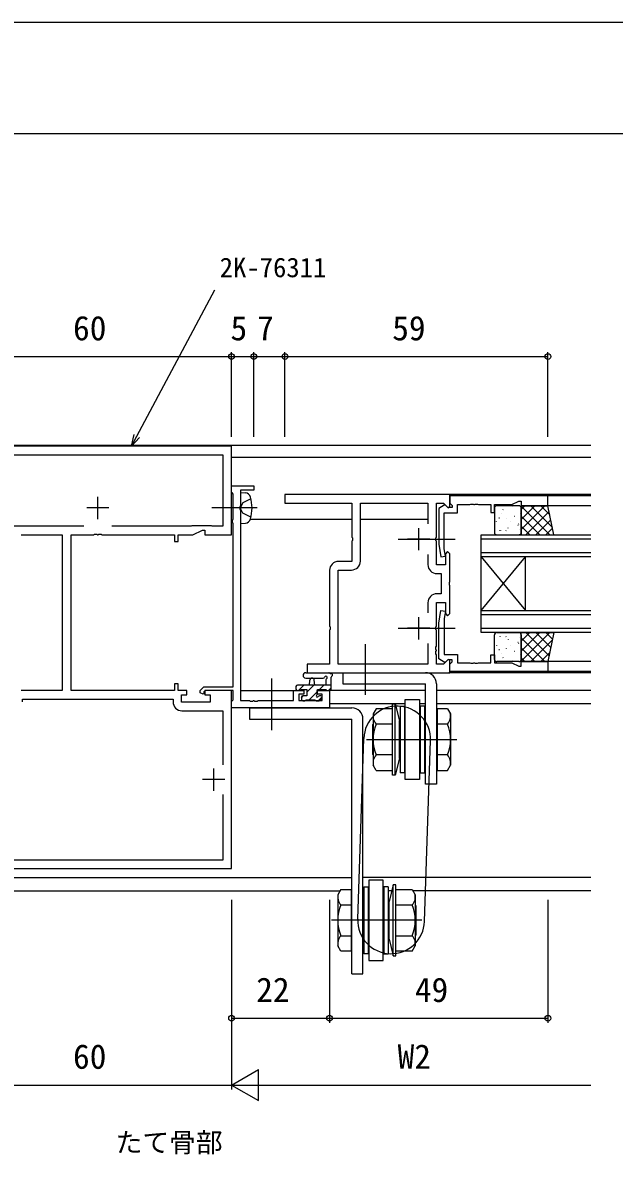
# Model space of a CAD drawing. Units: millimetres, scale not verified. Extents: x -437 to 438, y -344 to 341.
# Drawn here: x 75.4 to 208.2, y 52.1 to 306.3 of the extents above; entities that cross this region are included whole.
import ezdxf
from ezdxf.enums import TextEntityAlignment as Align

# ---------------------------------------------------------------- set-up
doc = ezdxf.new("R2010")
doc.units = ezdxf.units.MM
doc.header["$LTSCALE"] = 2
for name, color, linetype in [('0-1_USER1', 3, 'Continuous'), ('0-2_YKK_11', 7, 'Continuous'), ('0-3_YKK_12', 2, 'Continuous'), ('0-4_YKK_13', 4, 'Continuous'), ('0-6_YKK_D', 6, 'Continuous'), ('0-7_YKK_ZWAK', 7, 'Continuous')]:
    doc.layers.add(name, color=color, linetype=linetype)
doc.styles.add('ＭＳ ゴシック', font='')
doc.styles.get('ＭＳ ゴシック').set_extended_font_data('MS Gothic')

msp = doc.modelspace()

# ---------------------------------------------------------------- linework, layer by layer
at = {"layer": '0-2_YKK_11'}
for p, q in [((92.3, 194.8), (92.3, 199.8)), ((94.8, 197.3), (89.8, 197.3)), ((164.3, 187.8), (164.3, 192.8)), ((166.8, 190.3), (161.8, 190.3)), ((166.37, 186.838), (166.37, 184.57)), ((166.37, 176.03), (166.37, 173.762)), ((166.8, 170.3), (161.8, 170.3)), ((164.3, 167.8), (164.3, 172.8)), ((118.3, 133.8), (118.3, 138.8)), ((120.8, 136.3), (115.8, 136.3))]:
    msp.add_line(p, q, dxfattribs=at)
for points in [[(122.3, 211.2), (62.3, 211.2)], [(109.5, 157.8), (109.5, 156.3), (86.3, 156.3), (86.3, 191.3), (91.342, 191.3), (91.525, 191.42), (92.075, 191.42), (92.258, 191.3), (92.342, 191.3), (92.525, 191.42), (93.075, 191.42), (93.258, 191.3), (109.5, 191.3), (109.5, 189.8), (110.3, 189.8), (110.3, 191.3), (113.655, 191.3), (115.8, 192.3), (116.3, 192.3), (116.3, 191.3), (122.3, 191.3), (122.3, 211.2)], [(89.134, 193.23), (71.372, 193.23), (71.222, 193.3), (66.8, 193.3), (66.65, 193.23), (64.23, 193.23), (64.23, 209.27), (120.37, 209.27), (120.37, 193.23), (117.95, 193.23), (117.8, 193.3), (113.378, 193.3), (113.228, 193.23), (95.466, 193.23)], [(122.585, 194.664), (122.67, 194.827), (122.67, 200.401), (122.485, 200.601), (122.3, 200.8), (122.3, 202.3), (127.3, 202.3), (127.3, 201.3), (124.3, 201.3), (124.3, 197.758), (124.18, 197.575), (124.18, 197.025), (124.3, 196.842)], [(171.3, 200.3), (134.3, 200.3), (134.3, 198.37), (149.3, 198.37), (149.3, 190.758), (149.42, 190.575), (149.42, 190.025), (149.3, 189.842), (149.3, 185.3), (146.3, 185.3)], [(151.23, 185.37), (151.23, 198.37), (166.37, 198.37), (166.37, 193.762)], [(168.3, 189.842), (168.18, 190.025), (168.18, 190.575), (168.3, 190.758), (168.3, 198.37), (169.906, 198.37), (170.93, 197.346), (171.3, 197.5), (171.3, 200.3)], [(124.3, 196.842), (124.3, 154.03), (126.342, 154.03), (126.525, 153.91), (127.075, 153.91), (127.258, 154.03), (127.342, 154.03), (127.525, 153.91), (128.075, 153.91), (128.258, 154.03), (136.2, 154.03), (136.2, 156.3), (138.5, 156.3), (138.5, 155.5), (137.4, 155.5), (137.4, 154.03), (142.67, 154.03), (142.67, 155.5), (141.5, 155.5), (141.5, 156.3), (144.3, 156.3), (144.3, 152.4), (122.3, 152.4), (122.3, 153.83), (122.485, 154.029), (122.67, 154.229), (122.67, 156.3), (116.4, 156.3), (116.1, 156), (116.1, 155.59), (115.915, 155.472), (115.3, 155.759), (115.3, 156.331), (116.069, 157.1), (122.67, 157.1), (122.67, 193.773), (122.585, 193.936), (122.5, 194.1), (122.5, 194.5), (122.585, 194.664)], [(75.1, 191.3), (84.3, 191.3), (84.3, 156.3), (75.1, 156.3)], [(144.3, 183.3), (144.3, 170.758), (144.42, 170.575), (144.42, 170.025), (144.3, 169.842), (144.3, 162.23), (139.3, 162.23), (139.3, 160.3), (171.3, 160.3), (171.3, 163.1), (170.93, 163.254), (169.906, 162.23), (168.3, 162.23), (168.3, 164.342), (168.18, 164.525), (168.18, 165.075), (168.3, 165.258), (168.3, 165.342), (168.18, 165.525), (168.18, 166.075), (168.3, 166.258), (168.3, 169.842), (168.18, 170.025), (168.18, 170.575), (168.3, 170.758), (168.3, 176.1), (170.3, 176.1), (170.3, 173.6), (170.8, 173.1), (171.3, 173.6), (171.3, 179.842), (171.18, 180.025), (171.18, 180.575), (171.3, 180.758), (171.3, 187), (170.8, 187.5), (170.3, 187), (170.3, 184.5), (168.3, 184.5), (168.3, 189.842)], [(166.37, 166.838), (166.37, 162.23), (146.23, 162.23), (146.23, 183.37), (149.23, 183.37)], [(168.37, 182.57), (169.37, 182.57), (169.37, 178.03), (168.37, 178.03)], [(62.3, 116.3), (122.3, 116.3), (122.3, 156.3), (116.3, 156.3), (116.3, 155.3), (117.5, 155.3), (117.5, 153.7), (111.1, 153.7), (111.1, 155.3), (112.3, 155.3), (112.3, 156.3), (110.3, 156.3), (110.3, 157.8), (109.5, 157.8)], [(75.43, 153.77), (75.43, 154.37), (109.17, 154.37), (109.17, 153.77)], [(111.17, 151.77), (120.37, 151.77), (120.37, 139.65)], [(120.37, 132.95), (120.37, 118.23), (64.23, 118.23), (64.23, 132.95)]]:
    msp.add_lwpolyline(points, dxfattribs=at)
for points in [[(193.3, 200.002), (171.3, 200.002), (171.3, 198.372), (171.6, 198.072), (171.8, 197.872), (171.8, 197.402), (170.85, 197.402), (170.35, 197.902), (170.012, 197.902), (168.8, 197.202), (168.8, 189.194), (169.308, 186.315), (170.292, 186.488), (170, 188.147), (170, 196.202), (173, 196.202), (173, 198.072), (175.792, 198.072), (175.975, 198.192), (176.525, 198.192), (176.708, 198.072), (176.792, 198.072), (176.975, 198.192), (177.525, 198.192), (177.708, 198.072), (180.5, 198.072), (180.5, 196.302), (181.3, 196.302), (181.3, 198.072), (185.235, 198.072), (186.8, 198.802), (187.3, 198.802), (187.3, 197.802), (193.3, 197.802)], [(193.3, 160.602), (171.3, 160.602), (171.3, 162.232), (171.6, 162.532), (171.8, 162.732), (171.8, 163.202), (170.85, 163.202), (170.35, 162.702), (170.012, 162.702), (168.8, 163.402), (168.8, 171.41), (169.308, 174.289), (170.292, 174.115), (170, 172.457), (170, 164.402), (173, 164.402), (173, 162.532), (175.792, 162.532), (175.975, 162.412), (176.525, 162.412), (176.708, 162.532), (176.792, 162.532), (176.975, 162.412), (177.525, 162.412), (177.708, 162.532), (180.5, 162.532), (180.5, 164.302), (181.3, 164.302), (181.3, 162.532), (185.235, 162.532), (186.8, 161.802), (187.3, 161.802), (187.3, 162.802), (193.3, 162.802)]]:
    msp.add_lwpolyline(points, close=True, dxfattribs=at)
for centre, start, end in [((146.3, 183.3), 90.00004, 180.00002), ((149.23, 185.37), 270.00002, 360), ((168.37, 184.57), 180.00002, 270), ((168.37, 176.03), 90.00004, 180.00002), ((111.17, 153.77), 180.00002, 270)]:
    msp.add_arc(centre, 2, start, end, dxfattribs=at)
at = {"layer": '0-3_YKK_12'}
for p, q in [((202.933, 211.3), (-18.333, 211.3)), ((122.3, 208.7), (202.933, 208.7)), ((202.918, 200.298), (171.1, 200.298)), ((202.933, 200), (193, 200)), ((202.933, 197.8), (193.34, 197.8)), ((126.545, 194.8), (149.3, 194.8)), ((151.23, 194.8), (166.37, 194.8)), ((202.933, 190.3), (178.303, 190.3)), ((178.303, 187.3), (202.933, 187.3)), ((178.303, 174.3), (178.303, 186.3)), ((178.303, 174.3), (188.303, 186.3)), ((178.303, 186.3), (188.303, 174.3)), ((188.303, 174.3), (188.303, 186.3)), ((202.933, 173.3), (178.303, 173.3)), ((178.303, 170.3), (202.933, 170.3)), ((202.933, 162.8), (193.3, 162.8)), ((202.918, 160.298), (171.1, 160.3)), ((202.933, 160.6), (193, 160.6)), ((124.3, 156.299), (137.07, 156.3)), ((165.8, 156.3), (144.37, 156.3)), ((202.933, 156.3), (168.3, 156.3)), ((161.28, 153.3), (144.3, 153.3)), ((165.8, 153.3), (164.48, 153.3)), ((202.933, 153.3), (168.3, 153.3)), ((35.3, 114.3), (149.3, 114.3)), ((202.933, 114.3), (151.8, 114.3)), ((37.969, 111.3), (146.631, 111.3)), ((158.208, 111.3), (157.48, 111.3)), ((202.933, 111.3), (163.049, 111.3))]:
    msp.add_line(p, q, dxfattribs=at)
for points in [[(202.933, 186.3), (178.303, 186.3), (178.303, 191.3), (202.933, 191.3)], [(202.933, 169.3), (178.303, 169.3), (178.303, 174.3), (202.933, 174.3)]]:
    msp.add_lwpolyline(points, dxfattribs=at)
at = {"layer": '0-4_YKK_13'}
for p, q in [((124.3, 200.8), (125.419, 200.702)), ((124.3, 200.8), (124.3, 193.8)), ((128.053, 197.3), (117.87, 197.3)), ((181.301, 197.3), (181.301, 191.8)), ((181.32, 196.29), (181.344, 196.333)), ((186.801, 197.8), (181.801, 197.8)), ((182.896, 195.965), (182.904, 195.972)), ((183.21, 196.881), (183.234, 196.925)), ((185.402, 197.524), (185.426, 197.568)), ((187.084, 196.121), (187.091, 196.128)), ((192.635, 197.8), (187.301, 192.466)), ((190.39, 197.8), (187.301, 194.711)), ((188.145, 197.8), (187.301, 196.956)), ((193.702, 191.3), (187.301, 197.702)), ((187.301, 191.8), (187.301, 197.3)), ((193.57, 196.49), (188.38, 191.3)), ((194.301, 192.947), (189.447, 197.8)), ((193.718, 195.775), (191.693, 197.8)), ((124.3, 193.8), (125.419, 193.898)), ((181.753, 194.213), (181.777, 194.257)), ((182.319, 195.054), (182.408, 195.101)), ((183.944, 194.856), (183.968, 194.9)), ((184.916, 194.179), (184.924, 194.186)), ((185.834, 195.447), (185.858, 195.491)), ((186.568, 193.423), (186.592, 193.466)), ((186.695, 193.672), (186.784, 193.718)), ((191.457, 191.3), (187.301, 195.457)), ((189.212, 191.3), (187.301, 193.212)), ((193.954, 194.629), (190.625, 191.3)), ((181.801, 191.3), (186.801, 191.3)), ((182.487, 192.188), (182.511, 192.232)), ((182.711, 192.204), (182.719, 192.211)), ((183.844, 192.165), (183.932, 192.212)), ((184.377, 192.78), (184.401, 192.823)), ((186.899, 192.36), (186.906, 192.367)), ((187.001, 191.346), (187.025, 191.39)), ((194.338, 192.767), (192.87, 191.3)), ((159.7, 190.3), (172.5, 190.3)), ((159.7, 170.3), (172.5, 170.3)), ((181.301, 163.3), (181.301, 168.8)), ((181.801, 169.3), (186.801, 169.3)), ((182.487, 168.412), (182.511, 168.368)), ((182.711, 168.396), (182.719, 168.389)), ((183.844, 168.435), (183.932, 168.388)), ((184.377, 167.821), (184.401, 167.777)), ((186.899, 168.24), (186.906, 168.233)), ((187.001, 169.254), (187.025, 169.21)), ((193.702, 169.3), (187.301, 162.898)), ((191.457, 169.3), (187.301, 165.143)), ((189.212, 169.3), (187.301, 167.388)), ((187.301, 168.8), (187.301, 163.3)), ((192.635, 162.8), (187.301, 168.134)), ((193.57, 164.11), (188.38, 169.3)), ((193.954, 165.971), (190.625, 169.3)), ((194.338, 167.833), (192.87, 169.3)), ((152.3, 166.73), (152.3, 155.3)), ((181.753, 166.387), (181.777, 166.343)), ((182.319, 165.546), (182.408, 165.499)), ((183.944, 165.744), (183.968, 165.7)), ((184.916, 166.421), (184.924, 166.414)), ((186.568, 167.177), (186.592, 167.134)), ((186.695, 166.928), (186.784, 166.882)), ((190.39, 162.8), (187.301, 165.889)), ((194.301, 167.653), (189.447, 162.8)), ((181.32, 164.311), (181.344, 164.267)), ((186.801, 162.8), (181.801, 162.8)), ((182.896, 164.635), (182.904, 164.628)), ((183.21, 163.719), (183.234, 163.675)), ((185.402, 163.076), (185.426, 163.032)), ((185.834, 165.153), (185.858, 165.109)), ((187.084, 164.479), (187.091, 164.472)), ((188.145, 162.8), (187.301, 163.644)), ((193.718, 164.825), (191.693, 162.8)), ((138.942, 160.3), (144.104, 160.3)), ((147.3, 160.3), (147.3, 157.8)), ((147.3, 160.3), (165.8, 160.3)), ((131.3, 159.03), (131.3, 147.4)), ((138.942, 159.1), (142.903, 159.097)), ((139.77, 157.5), (139.872, 158.644)), ((140.97, 157.5), (140.868, 158.644)), ((143.47, 158.68), (143.47, 157.5)), ((144.67, 156.6), (144.67, 159.28)), ((147.3, 157.8), (165.8, 157.8)), ((165.8, 135.3), (165.8, 157.8)), ((136.77, 157.2), (136.77, 156.6)), ((144.67, 157.5), (137.07, 157.5)), ((137.07, 156.3), (137.67, 156.3)), ((137.327, 156.3), (138.527, 157.5)), ((137.97, 154.698), (138.372, 155.1)), ((139.17, 155.898), (140.772, 157.5)), ((139.717, 154.2), (141.57, 156.053)), ((142.017, 156.5), (143.017, 157.5)), ((142.37, 155.1), (142.031, 155.1)), ((143.77, 156.3), (144.37, 156.3)), ((144.062, 156.3), (144.67, 156.908)), ((137.97, 154.8), (137.97, 154.3)), ((138.27, 154), (138.77, 154)), ((138.97, 154.2), (141.07, 154.2)), ((141.27, 154), (141.87, 154)), ((141.762, 154), (142.655, 154.893)), ((142.082, 154.088), (142.582, 154.588)), ((158.46, 137.3), (158.46, 153.3)), ((158.46, 153.3), (159.06, 153.3)), ((160.12, 152.8), (160.12, 137.8)), ((160.12, 152.8), (161.12, 152.8)), ((161.12, 152.8), (161.12, 137.8)), ((161.28, 136.3), (161.28, 154.3)), ((161.28, 154.3), (164.48, 154.3)), ((164.48, 154.3), (164.48, 136.3)), ((164.64, 152.8), (164.64, 137.8)), ((165.64, 152.8), (164.64, 152.8)), ((165.64, 152.8), (165.64, 137.8)), ((126.3, 152.4), (149.3, 152.4)), ((126.3, 152.4), (126.3, 149.9)), ((154.06, 151.05), (154.06, 139.55)), ((168.46, 152.228), (168.46, 138.372)), ((170.78, 152.228), (168.46, 152.228)), ((170.78, 152.228), (171.46, 151.05)), ((171.46, 151.05), (171.46, 139.55)), ((126.3, 149.9), (149.3, 149.9)), ((149.3, 92.7), (149.3, 149.9)), ((151.8, 92.7), (151.8, 149.9)), ((153.96, 148.624), (154.06, 148.724)), ((153.96, 148.624), (153.96, 141.977)), ((158.46, 148.764), (154.74, 148.764)), ((159.96, 141.1), (159.96, 149.5)), ((170.78, 148.764), (168.46, 148.764)), ((150.624, 104.951), (151.984, 145.551)), ((152.56, 145.3), (172.86, 145.3)), ((165.616, 104.449), (166.976, 145.049)), ((153.96, 141.977), (154.06, 141.877)), ((158.46, 141.836), (154.74, 141.836)), ((170.78, 141.836), (168.46, 141.836)), ((154.74, 138.372), (154.06, 139.55)), ((154.74, 138.372), (158.46, 138.372)), ((161.12, 137.8), (160.12, 137.8)), ((164.64, 137.8), (165.64, 137.8)), ((168.46, 138.372), (170.78, 138.372)), ((170.78, 138.372), (171.46, 139.55)), ((164.48, 136.3), (161.28, 136.3)), ((151.96, 112.2), (151.96, 97.2)), ((151.96, 112.2), (152.96, 112.2)), ((152.96, 112.2), (152.96, 97.2)), ((153.12, 113.7), (153.12, 95.7)), ((156.32, 113.7), (153.12, 113.7)), ((156.32, 95.7), (156.32, 113.7)), ((156.48, 112.2), (156.48, 97.2)), ((157.48, 112.2), (156.48, 112.2)), ((157.48, 112.2), (157.48, 97.2)), ((159.14, 112.7), (158.54, 112.7)), ((159.14, 96.7), (159.14, 112.7)), ((146.82, 111.628), (146.14, 110.45)), ((146.14, 110.45), (146.14, 98.95)), ((146.82, 111.628), (149.14, 111.628)), ((149.14, 111.628), (149.14, 97.772)), ((163.54, 110.45), (163.54, 98.95)), ((146.82, 108.164), (149.14, 108.164)), ((157.64, 100.5), (157.64, 108.9)), ((159.14, 108.164), (162.86, 108.164)), ((163.64, 108.023), (163.54, 108.123)), ((163.64, 108.023), (163.64, 101.376)), ((165.04, 104.7), (144.74, 104.7)), ((146.82, 101.236), (149.14, 101.236)), ((159.14, 101.236), (162.86, 101.236)), ((163.64, 101.376), (163.54, 101.276)), ((146.82, 97.772), (146.14, 98.95)), ((149.14, 97.772), (146.82, 97.772)), ((152.96, 97.2), (151.96, 97.2)), ((156.48, 97.2), (157.48, 97.2)), ((162.86, 97.772), (159.14, 97.772)), ((162.86, 97.772), (163.54, 98.95)), ((153.12, 95.7), (156.32, 95.7)), ((149.3, 92.7), (151.8, 92.7))]:
    msp.add_line(p, q, dxfattribs=at)
for points in [[(126.663, 199.35), (124.848, 198.445), (124.239, 197.3)], [(126.663, 195.25), (124.848, 196.155), (124.239, 197.3)], [(168.3, 157.8), (168.3, 135.3), (165.8, 135.3)], [(137.87, 156.5), (139.17, 156.5), (139.17, 155.1), (138.27, 155.1)], [(141.57, 155.561), (141.57, 156.5), (143.57, 156.5)], [(159.06, 137.3), (159.06, 153.3), (159.96, 149.5)], [(158.46, 152.228), (154.74, 152.228), (154.06, 151.05)], [(159.96, 141.1), (159.06, 137.3), (158.46, 137.3)], [(158.54, 96.7), (158.54, 112.7), (157.64, 108.9)], [(159.14, 111.628), (162.86, 111.628), (163.54, 110.45)], [(157.64, 100.5), (158.54, 96.7), (159.14, 96.7)]]:
    msp.add_lwpolyline(points, dxfattribs=at)
for points in [[(194.64, 191.3), (193.301, 197.8), (187.301, 197.8), (187.301, 191.3)], [(194.64, 169.3), (193.301, 162.8), (187.301, 162.8), (187.301, 169.3)]]:
    msp.add_lwpolyline(points, close=True, dxfattribs=at)
for centre, radius, start, end in [((125.306, 199.407), 1.3, 15.88085, 85), ((117.9, 197.3), 9, 344.11915, 15.88085), ((181.801, 197.3), 0.5, 90, 180), ((186.801, 197.3), 0.5, 0, 90), ((125.306, 195.193), 1.3, 275, 344.11915), ((181.801, 191.8), 0.5, 180, 270), ((186.801, 191.8), 0.5, 270, 0), ((181.801, 168.8), 0.5, 90, 180), ((186.801, 168.8), 0.5, 0, 90), ((181.801, 163.3), 0.5, 180, 270), ((186.801, 163.3), 0.5, 270, 0), ((138.942, 159.7), 0.6, 89.95977, 269.95977), ((144.104, 160), 0.3, 40.52878, 90), ((144.56, 160.39), 0.3, 220.52878, 280.52878), ((165.8, 157.8), 2.5, 0, 90), ((140.37, 158.6), 0.5, 5.09207, 174.90793), ((142.903, 159.397), 0.3, 269.95977, 340.81024), ((143.47, 159.2), 0.3, 300, 160.81024), ((143.77, 158.68), 0.3, 120, 180), ((144.67, 159.8), 0.3, 300, 100.52878), ((144.97, 159.28), 0.3, 120, 180), ((137.07, 157.2), 0.3, 90, 180), ((137.07, 156.6), 0.3, 180, 270), ((137.67, 156.5), 0.2, 270, 0), ((138.27, 154.8), 0.3, 90, 180), ((141.57, 155.1), 0.25, 123.05573, 326.94427), ((141.27, 155.561), 0.3, 303.05573, 0), ((142.031, 154.8), 0.3, 90, 146.94427), ((142.37, 154.8), 0.3, 315, 90), ((143.77, 156.5), 0.2, 180, 270), ((144.37, 156.6), 0.3, 270, 0), ((138.27, 154.3), 0.3, 180, 270), ((138.77, 154.2), 0.2, 270, 0), ((141.27, 154.2), 0.2, 180, 270), ((141.87, 154.3), 0.3, 270, 315), ((159.48, 145.3), 7.5, 358.0817, 178.0817), ((149.3, 149.9), 2.5, 0, 90), ((156.605, 150.496), 2.545, 162.88329, 222.88329), ((168.915, 150.496), 2.545, 317.11671, 17.11671), ((163.22, 145.3), 9.161, 157.78069, 202.21931), ((162.299, 145.3), 9.161, 337.78069, 22.21931), ((156.605, 140.104), 2.545, 137.11671, 197.11671), ((168.915, 140.104), 2.545, 342.88329, 42.88329), ((148.685, 109.896), 2.545, 162.88329, 222.88329), ((160.995, 109.896), 2.545, 317.11671, 17.11671), ((155.301, 104.7), 9.161, 157.78069, 202.21931), ((154.379, 104.7), 9.161, 337.78069, 22.21931), ((158.12, 104.7), 7.5, 178.0817, 358.0817), ((148.685, 99.504), 2.545, 137.11671, 197.11671), ((160.995, 99.504), 2.545, 342.88329, 42.88329)]:
    msp.add_arc(centre, radius, start, end, dxfattribs=at)
at = {"layer": '0-6_YKK_D'}
for p, q in [((62.3, 231.3), (122.3, 231.3)), ((122.3, 213.3), (122.3, 232.3)), ((122.3, 213.3), (122.3, 232.3)), ((122.3, 231.3), (127.3, 231.3)), ((127.3, 213.3), (127.3, 232.3)), ((127.3, 213.3), (127.3, 232.3)), ((127.3, 231.3), (134.3, 231.3)), ((134.3, 213.3), (134.3, 232.3)), ((134.3, 213.3), (134.3, 232.3)), ((134.3, 231.3), (193.3, 231.3)), ((193.3, 213.3), (193.3, 232.3)), ((122.3, 109.3), (122.3, 81.7)), ((122.3, 109.3), (122.3, 66.7)), ((144.3, 109.3), (144.3, 81.7)), ((144.3, 109.3), (144.3, 81.7)), ((193.3, 109.3), (193.3, 81.7)), ((122.3, 82.7), (144.3, 82.7)), ((144.3, 82.7), (193.3, 82.7)), ((122.3, 67.7), (128.362, 71.2)), ((128.362, 64.2), (128.362, 71.2)), ((62.3, 67.7), (122.3, 67.7)), ((122.3, 67.7), (128.362, 64.2)), ((122.3, 67.7), (134.424, 67.7)), ((129.3, 67.7), (202.933, 67.7))]:
    msp.add_line(p, q, dxfattribs=at)
for points in [[(99.856, 211.2), (101.056, 213.45), (118.59, 246.3)], [(101.659, 213.128), (99.856, 211.2), (100.454, 213.771)]]:
    msp.add_lwpolyline(points, dxfattribs=at)
for centre in [(122.3, 231.3), (122.3, 231.3), (127.3, 231.3), (127.3, 231.3), (134.3, 231.3), (134.3, 231.3), (193.3, 231.3), (122.3, 82.7), (144.3, 82.7), (144.3, 82.7), (193.3, 82.7)]:
    msp.add_circle(centre, 0.637, dxfattribs=at)
at = {"layer": '0-7_YKK_ZWAK'}
for p, q in [((438.3, 306.3), (-436.7, 306.3)), ((438.3, 281.3), (-436.7, 281.3))]:
    msp.add_line(p, q, dxfattribs=at)

# ---------------------------------------------------------------- texts
at = {"layer": '0-1_USER1', "style": 'ＭＳ ゴシック'}
msp.add_text('たて骨部', height=4.399, dxfattribs=at).set_placement((96.3, 51.3), align=Align.BOTTOM_LEFT)
at = {"layer": '0-6_YKK_D', "style": 'ＭＳ ゴシック'}
for s, height, p in [('2K-76311', 4.399, (119.646, 247.8)), ('60', 5.499, (86.739, 233.3)), ('5', 5.499, (122.073, 233.3)), ('7', 5.499, (128.051, 233.3)), ('59', 5.499, (158.367, 233.3)), ('22', 5.499, (127.845, 84.7)), ('49', 5.499, (163.452, 84.7)), ('60', 5.499, (86.739, 69.7)), ('W2', 5.499, (159.575, 69.7))]:
    msp.add_text(s, height=height, dxfattribs=at).set_placement(p, align=Align.BOTTOM_LEFT)

doc.saveas('drawing.dxf')
